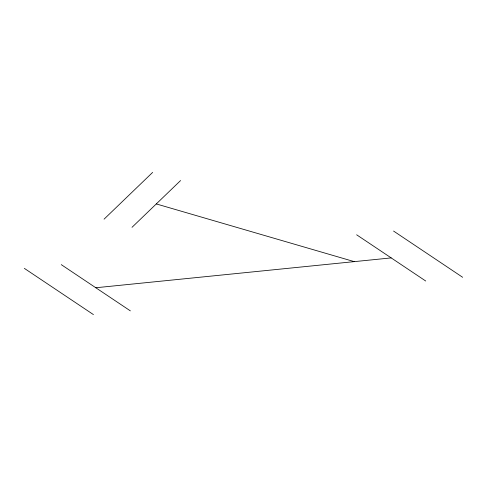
<?xml version="1.0" encoding="UTF-8"?>
<svg xmlns="http://www.w3.org/2000/svg" width="487" height="487" viewBox="0 0 487 487"><rect width="100%" height="100%" fill="white"/><g stroke="black" fill="none" stroke-linecap="round" stroke-linejoin="round"><path stroke-width="0.73" d="M104.072 219.162L152.632 172.404M132.02 227.313L180.58 180.549M95.817 287.75L391.183 257.903M156.303 203.931L354.268 261.635M393.563 231.057L462.65 277.286M356.642 234.789L425.729 281.017M61.271 264.642L130.358 310.864M24.35 268.374L93.437 314.596"/></g></svg>
